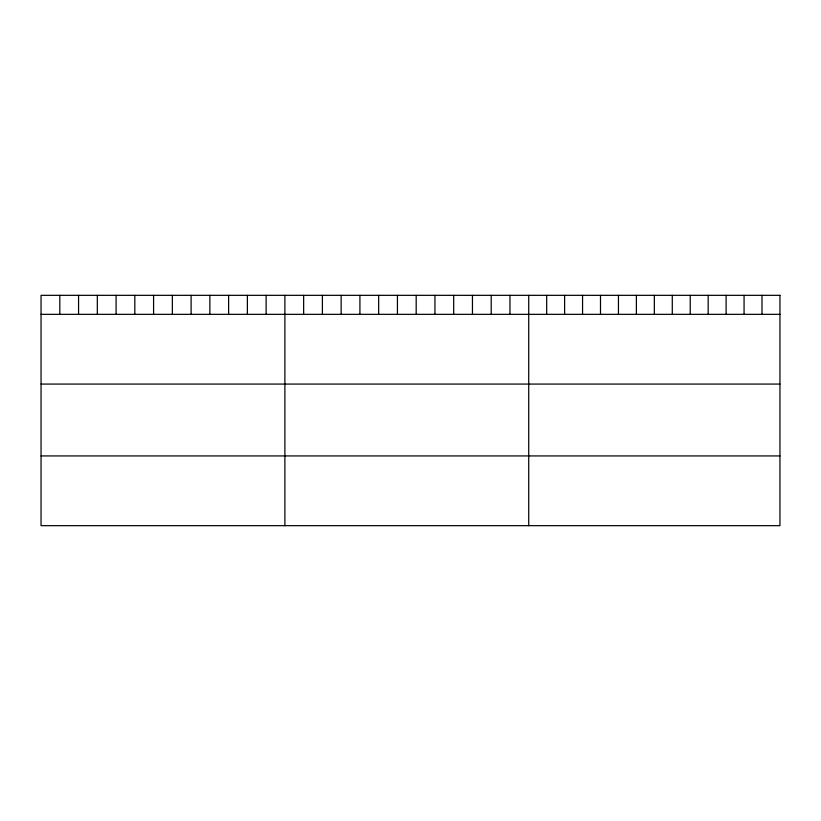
<?xml version="1.0" encoding="UTF-8"?>
<svg xmlns="http://www.w3.org/2000/svg" width="821" height="821" viewBox="0 0 821 821"><rect width="100%" height="100%" fill="white"/><g stroke="black" fill="none" stroke-linecap="round" stroke-linejoin="round"><path stroke-width="1.23" d="M41.05 314.34L779.95 314.34M41.05 384.074L779.95 384.074M41.05 455.932L779.95 455.932M762.001 295.334L762.001 314.34M744.062 295.334L744.062 314.34M726.113 295.334L726.113 314.34M708.174 295.334L708.174 314.34M690.225 295.334L690.225 314.34M672.286 295.334L672.286 314.34M654.337 295.334L654.337 314.34M636.388 295.334L636.388 314.34M618.449 295.334L618.449 314.34M600.5 295.334L600.5 314.34M582.561 295.334L582.561 314.34M564.612 295.334L564.612 314.34M546.673 295.334L546.673 314.34M528.724 295.334L528.724 525.666M509.964 295.334L509.964 314.34M491.215 295.334L491.215 314.34M472.455 295.334L472.455 314.34M453.695 295.334L453.695 314.34M434.945 295.334L434.945 314.34M416.185 295.334L416.185 314.34M397.426 295.334L397.426 314.34M378.666 295.334L378.666 314.34M359.916 295.334L359.916 314.34M341.156 295.334L341.156 314.34M322.396 295.334L322.396 314.34M303.647 295.334L303.647 314.34M284.887 295.334L284.887 525.666M266.127 295.334L266.127 314.34M247.378 295.334L247.378 314.34M228.618 295.334L228.618 314.34M209.858 295.334L209.858 314.34M191.108 295.334L191.108 314.34M172.348 295.334L172.348 314.34M153.589 295.334L153.589 314.34M134.829 295.334L134.829 314.34M116.079 295.334L116.079 314.34M97.319 295.334L97.319 314.34M78.559 295.334L78.559 314.34M59.81 295.334L59.81 314.34M779.95 295.334L41.05 295.334L41.05 525.666L779.95 525.666L779.95 295.334"/></g></svg>
